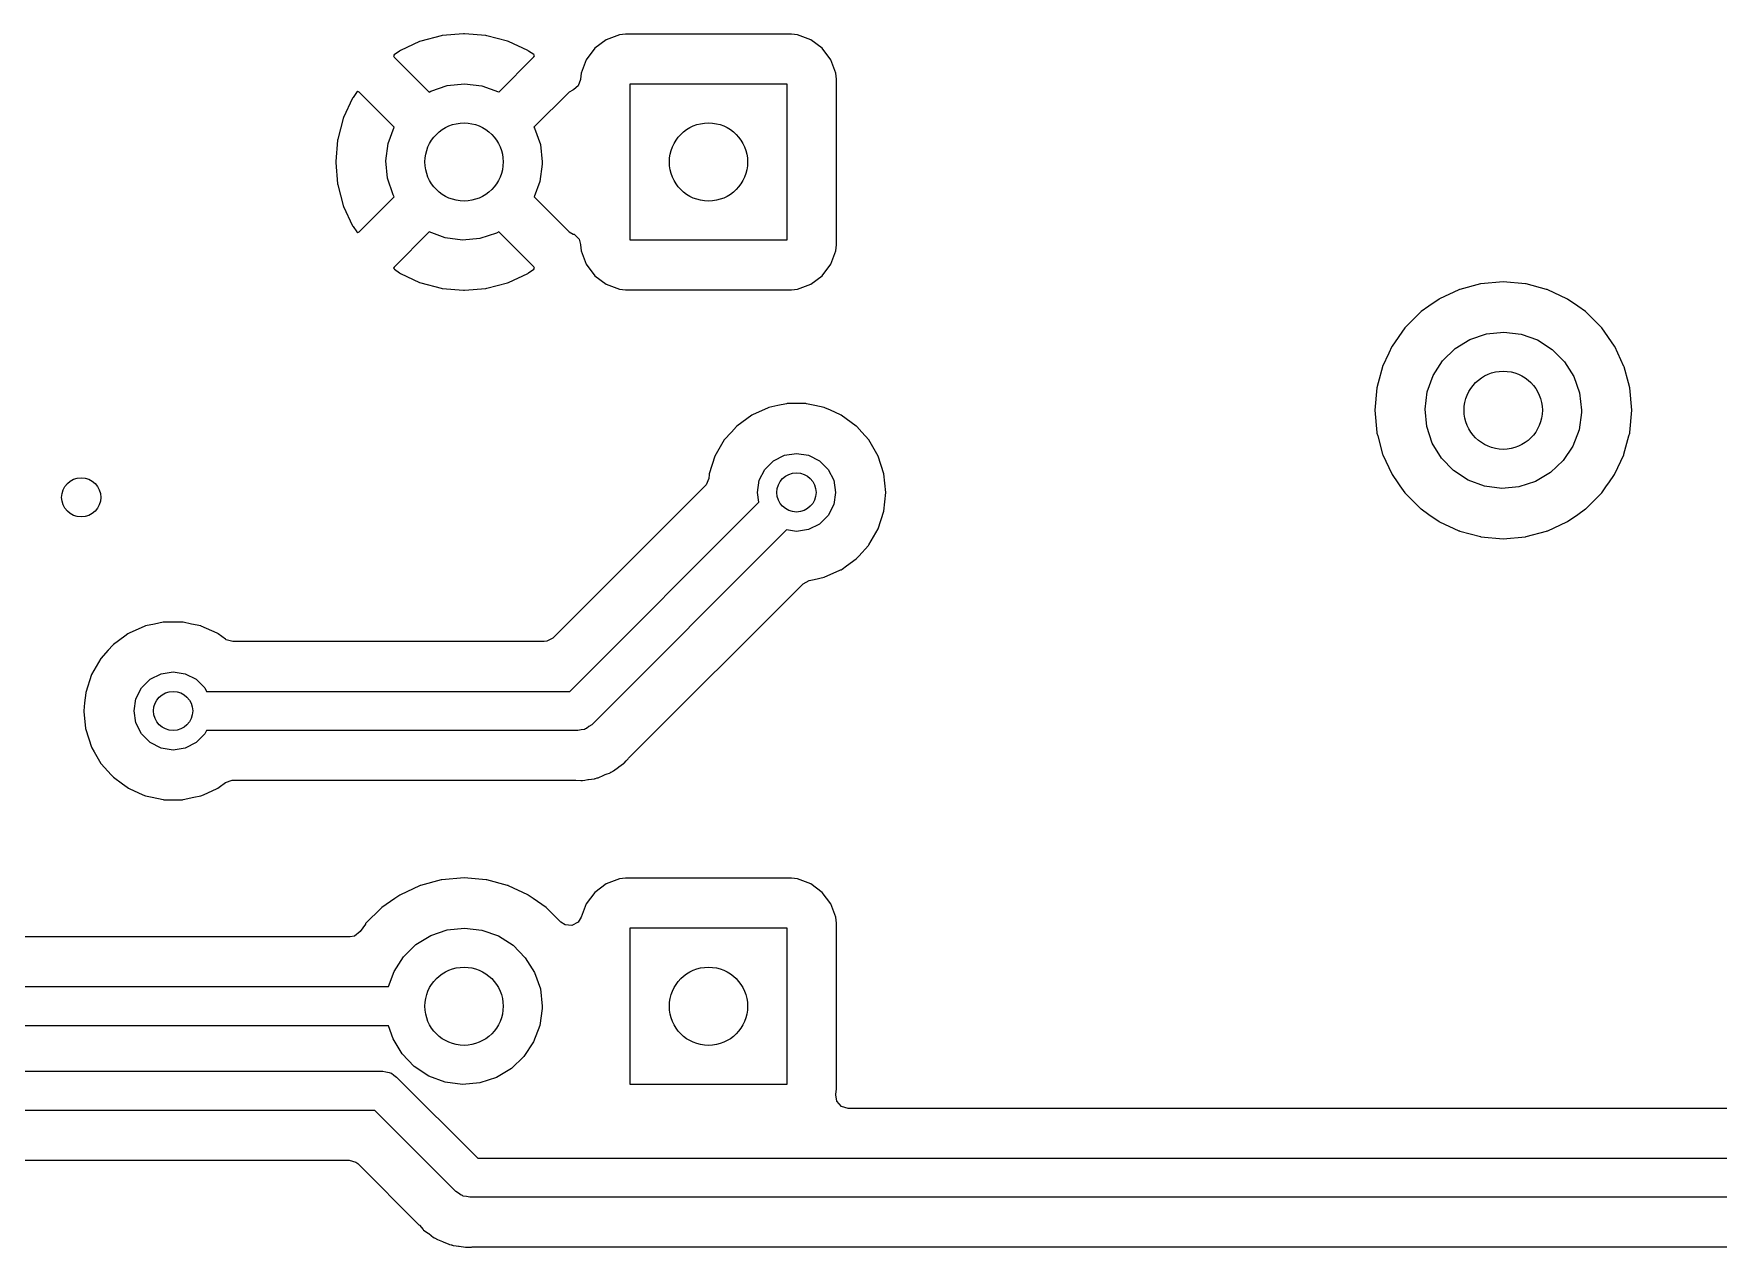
# Model space of a CAD drawing. Extents: x 61 to 228, y -146 to -45.
# Drawn here: x 178.08 to 195.3, y -109.3 to -96.88 of the extents above; entities that cross this region are included whole.
import ezdxf

# ---------------------------------------------------------------- set-up
doc = ezdxf.new("R2010")
doc.units = 0
doc.layers.add('BLACK', color=7, linetype='CONTINUOUS')

msp = doc.modelspace()

# ---------------------------------------------------------------- linework, layer by layer
at = {"layer": 'BLACK', "linetype": 'CONTINUOUS'}
for p, q in [((182.023, -96.963), (181.826, -97.0551)), ((182.034, -96.9593), (182.023, -96.963)), ((182.244, -96.9029), (182.034, -96.9593)), ((182.255, -96.901), (182.244, -96.9029)), ((182.472, -96.882), (182.255, -96.901)), ((182.483, -96.882), (182.472, -96.882)), ((182.7, -96.901), (182.483, -96.882)), ((182.711, -96.9029), (182.7, -96.901)), ((182.921, -96.9593), (182.711, -96.9029)), ((182.931, -96.963), (182.921, -96.9593)), ((183.129, -97.0551), (182.931, -96.963)), ((183.931, -96.9439), (183.814, -97.0312)), ((184.067, -96.8928), (183.931, -96.9439)), ((184.129, -96.886), (184.067, -96.8928)), ((185.826, -96.886), (184.129, -96.886)), ((185.888, -96.8928), (185.826, -96.886)), ((186.024, -96.9439), (185.888, -96.8928)), ((186.141, -97.0312), (186.024, -96.9439)), ((181.764, -97.097), (181.756, -97.1075)), ((181.756, -97.1075), (181.763, -97.1209)), ((181.763, -97.1209), (182.122, -97.4798)), ((181.816, -97.0606), (181.764, -97.097)), ((181.826, -97.0551), (181.816, -97.0606)), ((182.834, -97.479), (183.192, -97.1202)), ((183.138, -97.0606), (183.129, -97.0551)), ((183.19, -97.0964), (183.138, -97.0606)), ((183.199, -97.1084), (183.19, -97.0964)), ((183.192, -97.1202), (183.199, -97.1084)), ((183.727, -97.1478), (183.676, -97.2842)), ((183.814, -97.0312), (183.727, -97.1478)), ((186.228, -97.1478), (186.141, -97.0312)), ((186.279, -97.2842), (186.228, -97.1478)), ((183.676, -97.2842), (183.669, -97.3464)), ((186.286, -97.3464), (186.279, -97.2842)), ((181.379, -97.4823), (181.343, -97.5335)), ((181.391, -97.473), (181.379, -97.4823)), ((181.403, -97.4794), (181.391, -97.473)), ((181.761, -97.8378), (181.403, -97.4794)), ((182.122, -97.4798), (182.137, -97.4706)), ((182.137, -97.4706), (182.306, -97.4132)), ((182.306, -97.4132), (182.483, -97.3945)), ((182.483, -97.3945), (182.66, -97.4156)), ((182.66, -97.4156), (182.828, -97.4755)), ((182.828, -97.4755), (182.834, -97.479)), ((183.551, -97.4801), (183.192, -97.8386)), ((183.589, -97.4602), (183.551, -97.4801)), ((183.6, -97.4542), (183.589, -97.4599)), ((183.589, -97.4599), (183.589, -97.4601)), ((183.589, -97.4601), (183.589, -97.4602)), ((183.645, -97.4166), (183.599, -97.4523)), ((183.599, -97.4523), (183.6, -97.4542)), ((183.669, -97.3497), (183.645, -97.4166)), ((183.669, -97.3464), (183.669, -97.3497)), ((184.177, -98.9945), (184.177, -97.3945)), ((184.177, -97.3945), (185.777, -97.3945)), ((185.777, -97.3945), (185.777, -98.9945)), ((186.286, -99.0426), (186.286, -97.3464)), ((181.338, -97.543), (181.246, -97.7404)), ((181.343, -97.5335), (181.338, -97.543)), ((181.242, -97.7507), (181.186, -97.9612)), ((181.246, -97.7404), (181.242, -97.7507)), ((181.7, -98.0064), (181.761, -97.8388)), ((181.761, -97.8388), (181.761, -97.8378)), ((183.192, -97.8386), (183.199, -97.8488)), ((183.199, -97.8488), (183.258, -98.0173)), ((181.184, -97.972), (181.165, -98.189)), ((181.186, -97.9612), (181.184, -97.972)), ((181.677, -98.1833), (181.7, -98.0064)), ((183.258, -98.0173), (183.277, -98.1945)), ((181.165, -98.189), (181.165, -98.2)), ((181.165, -98.2), (181.184, -98.417)), ((181.695, -98.3608), (181.677, -98.1833)), ((183.277, -98.1945), (183.277, -98.2168)), ((181.751, -98.5301), (181.695, -98.3608)), ((183.277, -98.2168), (183.252, -98.3935)), ((181.184, -98.417), (181.186, -98.4278)), ((181.186, -98.4278), (181.242, -98.6383)), ((181.763, -98.5496), (181.751, -98.5301)), ((183.252, -98.3935), (183.193, -98.5505)), ((181.242, -98.6383), (181.246, -98.6486)), ((181.246, -98.6486), (181.338, -98.846)), ((181.404, -98.9089), (181.763, -98.5496)), ((183.193, -98.5505), (183.552, -98.9096)), ((181.338, -98.846), (181.343, -98.8555)), ((181.343, -98.8555), (181.38, -98.9075)), ((181.38, -98.9075), (181.39, -98.9159)), ((181.39, -98.9159), (181.404, -98.9089)), ((182.121, -98.9102), (181.762, -99.2688)), ((182.284, -98.9707), (182.121, -98.9102)), ((182.461, -98.9943), (182.284, -98.9707)), ((182.638, -98.9782), (182.461, -98.9943)), ((182.808, -98.923), (182.638, -98.9782)), ((182.832, -98.9085), (182.808, -98.923)), ((183.192, -99.2681), (182.832, -98.9085)), ((183.552, -98.9096), (183.593, -98.9324)), ((183.593, -98.9324), (183.603, -98.9345)), ((183.603, -98.9345), (183.654, -98.9848)), ((183.654, -98.9848), (183.669, -99.0383)), ((183.669, -99.0383), (183.669, -99.0392)), ((183.669, -99.0392), (183.669, -99.0426)), ((183.669, -99.0426), (183.676, -99.1048)), ((185.777, -98.9945), (184.177, -98.9945)), ((186.279, -99.1048), (186.286, -99.0426)), ((183.676, -99.1048), (183.727, -99.2412)), ((186.228, -99.2412), (186.279, -99.1048)), ((181.762, -99.2688), (181.756, -99.2806)), ((181.756, -99.2806), (181.765, -99.2926)), ((181.765, -99.2926), (181.816, -99.3284)), ((181.816, -99.3284), (181.826, -99.3339)), ((181.826, -99.3339), (182.023, -99.426)), ((182.931, -99.426), (183.129, -99.3339)), ((183.129, -99.3339), (183.138, -99.3284)), ((183.138, -99.3284), (183.19, -99.292)), ((183.19, -99.292), (183.199, -99.2815)), ((183.199, -99.2815), (183.192, -99.2681)), ((183.727, -99.2412), (183.814, -99.3578)), ((183.814, -99.3578), (183.931, -99.4451)), ((186.024, -99.4451), (186.141, -99.3578)), ((186.141, -99.3578), (186.228, -99.2412)), ((182.023, -99.426), (182.034, -99.4297)), ((182.034, -99.4297), (182.244, -99.4861)), ((182.244, -99.4861), (182.255, -99.488)), ((182.255, -99.488), (182.472, -99.507)), ((182.472, -99.507), (182.483, -99.507)), ((182.483, -99.507), (182.7, -99.488)), ((182.7, -99.488), (182.711, -99.4861)), ((182.711, -99.4861), (182.921, -99.4297)), ((182.921, -99.4297), (182.931, -99.426)), ((183.931, -99.4451), (184.067, -99.4962)), ((184.067, -99.4962), (184.129, -99.503)), ((184.129, -99.503), (185.826, -99.503)), ((185.826, -99.503), (185.888, -99.4962)), ((185.888, -99.4962), (186.024, -99.4451)), ((192.651, -99.5025), (192.454, -99.5947)), ((192.656, -99.5002), (192.651, -99.5025)), ((192.651, -99.5025), (192.651, -99.5025)), ((192.661, -99.4988), (192.656, -99.5002)), ((192.872, -99.4424), (192.661, -99.4988)), ((192.661, -99.4988), (192.661, -99.4988)), ((192.877, -99.441), (192.872, -99.4424)), ((192.872, -99.4424), (192.872, -99.4424)), ((193.105, -99.421), (192.877, -99.441)), ((193.333, -99.441), (193.105, -99.421)), ((193.339, -99.4424), (193.333, -99.441)), ((193.549, -99.4988), (193.339, -99.4424)), ((193.339, -99.4424), (193.339, -99.4424)), ((193.555, -99.5002), (193.549, -99.4988)), ((193.549, -99.4988), (193.549, -99.4988)), ((193.56, -99.5025), (193.555, -99.5002)), ((193.757, -99.5947), (193.56, -99.5025)), ((193.56, -99.5025), (193.56, -99.5025)), ((192.261, -99.7283), (192.099, -99.8902)), ((192.266, -99.7251), (192.261, -99.7283)), ((192.344, -99.6704), (192.266, -99.7251)), ((192.266, -99.7251), (192.266, -99.7251)), ((192.449, -99.597), (192.344, -99.6704)), ((192.454, -99.5947), (192.449, -99.597)), ((192.454, -99.5947), (192.454, -99.5947)), ((193.762, -99.597), (193.757, -99.5947)), ((193.757, -99.5947), (193.757, -99.5947)), ((193.867, -99.6704), (193.762, -99.597)), ((193.945, -99.7251), (193.867, -99.6704)), ((193.95, -99.7283), (193.945, -99.7251)), ((193.945, -99.7251), (193.945, -99.7251)), ((194.112, -99.8902), (193.95, -99.7283)), ((192.099, -99.8902), (191.968, -100.078)), ((194.243, -100.078), (194.112, -99.8902)), ((191.966, -100.083), (191.934, -100.151)), ((191.968, -100.078), (191.966, -100.083)), ((191.966, -100.083), (191.966, -100.083)), ((192.613, -100.104), (192.765, -100.011)), ((192.765, -100.011), (192.934, -99.9532)), ((192.934, -99.9532), (193.111, -99.9345)), ((193.111, -99.9345), (193.288, -99.9556)), ((193.288, -99.9556), (193.456, -100.015)), ((193.456, -100.015), (193.607, -100.111)), ((194.245, -100.083), (194.243, -100.078)), ((194.277, -100.151), (194.245, -100.083)), ((194.245, -100.083), (194.245, -100.083)), ((191.934, -100.151), (191.871, -100.285)), ((192.389, -100.379), (192.485, -100.229)), ((192.485, -100.229), (192.613, -100.104)), ((193.607, -100.111), (193.732, -100.238)), ((193.732, -100.238), (193.827, -100.389)), ((194.34, -100.285), (194.277, -100.151)), ((191.87, -100.291), (191.826, -100.454)), ((191.871, -100.285), (191.87, -100.291)), ((191.87, -100.291), (191.87, -100.291)), ((192.328, -100.546), (192.389, -100.379)), ((193.827, -100.389), (193.886, -100.557)), ((194.341, -100.291), (194.34, -100.285)), ((194.385, -100.454), (194.341, -100.291)), ((194.341, -100.291), (194.341, -100.291)), ((191.812, -100.506), (191.792, -100.734)), ((191.826, -100.454), (191.812, -100.506)), ((192.305, -100.723), (192.328, -100.546)), ((193.886, -100.557), (193.905, -100.734)), ((194.399, -100.506), (194.385, -100.454)), ((194.419, -100.734), (194.399, -100.506)), ((185.42, -100.783), (185.266, -100.896)), ((185.426, -100.781), (185.42, -100.783)), ((185.589, -100.708), (185.426, -100.781)), ((185.426, -100.781), (185.426, -100.781)), ((185.595, -100.706), (185.589, -100.708)), ((185.589, -100.708), (185.589, -100.708)), ((185.688, -100.686), (185.595, -100.706)), ((185.775, -100.667), (185.688, -100.686)), ((185.782, -100.666), (185.775, -100.667)), ((185.775, -100.667), (185.775, -100.667)), ((185.973, -100.666), (185.782, -100.666)), ((185.979, -100.667), (185.973, -100.666)), ((186.066, -100.686), (185.979, -100.667)), ((185.979, -100.667), (185.979, -100.667)), ((186.159, -100.706), (186.066, -100.686)), ((186.166, -100.708), (186.159, -100.706)), ((186.224, -100.734), (186.166, -100.708)), ((186.166, -100.708), (186.166, -100.708)), ((186.328, -100.781), (186.224, -100.734)), ((186.334, -100.783), (186.328, -100.781)), ((186.328, -100.781), (186.328, -100.781)), ((186.488, -100.896), (186.334, -100.783)), ((191.792, -100.734), (191.812, -100.963)), ((192.323, -100.901), (192.305, -100.723)), ((193.905, -100.757), (193.88, -100.933)), ((193.905, -100.734), (193.905, -100.757)), ((194.399, -100.963), (194.419, -100.734)), ((185.211, -100.957), (185.138, -101.038)), ((185.262, -100.901), (185.211, -100.957)), ((185.266, -100.896), (185.262, -100.901)), ((185.262, -100.901), (185.262, -100.901)), ((186.493, -100.901), (186.488, -100.896)), ((186.544, -100.957), (186.493, -100.901)), ((186.493, -100.901), (186.493, -100.901)), ((186.616, -101.038), (186.544, -100.957)), ((192.379, -101.07), (192.323, -100.901)), ((193.88, -100.933), (193.817, -101.1)), ((185.138, -101.038), (185.043, -101.203)), ((186.712, -101.203), (186.616, -101.038)), ((191.812, -100.963), (191.813, -100.968)), ((191.813, -100.968), (191.813, -100.968)), ((191.813, -100.968), (191.821, -100.996)), ((191.821, -100.996), (191.871, -101.184)), ((192.472, -101.223), (192.379, -101.07)), ((193.817, -101.1), (193.718, -101.249)), ((194.34, -101.184), (194.39, -100.996)), ((194.39, -100.996), (194.398, -100.968)), ((194.398, -100.968), (194.399, -100.963)), ((194.398, -100.968), (194.398, -100.968)), ((185.043, -101.203), (184.984, -101.385)), ((185.554, -101.339), (185.642, -101.251)), ((185.642, -101.251), (185.754, -101.194)), ((185.754, -101.194), (185.877, -101.175)), ((185.877, -101.175), (186.001, -101.194)), ((186.001, -101.194), (186.112, -101.251)), ((186.112, -101.251), (186.201, -101.339)), ((186.771, -101.385), (186.712, -101.203)), ((191.871, -101.184), (191.873, -101.189)), ((191.873, -101.189), (191.873, -101.189)), ((191.873, -101.189), (191.966, -101.386)), ((192.595, -101.351), (192.472, -101.223)), ((193.718, -101.249), (193.589, -101.372)), ((194.245, -101.386), (194.337, -101.189)), ((194.337, -101.189), (194.34, -101.184)), ((194.337, -101.189), (194.337, -101.189)), ((184.979, -101.431), (184.952, -101.497)), ((184.983, -101.391), (184.979, -101.431)), ((184.984, -101.385), (184.983, -101.391)), ((184.983, -101.391), (184.983, -101.391)), ((185.477, -101.575), (185.497, -101.451)), ((185.497, -101.451), (185.554, -101.339)), ((186.201, -101.339), (186.258, -101.451)), ((186.258, -101.451), (186.277, -101.575)), ((186.791, -101.575), (186.771, -101.385)), ((191.966, -101.386), (191.966, -101.386)), ((191.966, -101.386), (191.968, -101.391)), ((191.968, -101.391), (192.027, -101.476)), ((192.745, -101.449), (192.595, -101.351)), ((192.912, -101.511), (192.745, -101.449)), ((193.436, -101.463), (193.266, -101.518)), ((193.589, -101.372), (193.436, -101.463)), ((194.184, -101.476), (194.243, -101.391)), ((194.243, -101.391), (194.245, -101.386)), ((194.245, -101.386), (194.245, -101.386)), ((184.943, -101.507), (183.385, -103.064)), ((184.952, -101.497), (184.943, -101.507)), ((185.493, -101.676), (185.477, -101.575)), ((186.277, -101.575), (186.258, -101.698)), ((186.771, -101.765), (186.791, -101.575)), ((192.027, -101.476), (192.049, -101.507)), ((192.049, -101.507), (192.099, -101.579)), ((192.099, -101.579), (192.261, -101.741)), ((193.089, -101.534), (192.912, -101.511)), ((193.266, -101.518), (193.089, -101.534)), ((193.95, -101.741), (194.112, -101.579)), ((194.112, -101.579), (194.162, -101.507)), ((194.162, -101.507), (194.184, -101.476)), ((183.559, -103.61), (185.493, -101.676)), ((186.201, -101.81), (186.112, -101.898)), ((186.258, -101.698), (186.201, -101.81)), ((186.712, -101.946), (186.771, -101.765)), ((192.261, -101.741), (192.266, -101.744)), ((192.266, -101.744), (192.266, -101.744)), ((192.266, -101.744), (192.344, -101.799)), ((192.344, -101.799), (192.449, -101.872)), ((193.762, -101.872), (193.867, -101.799)), ((193.867, -101.799), (193.945, -101.744)), ((193.945, -101.744), (193.95, -101.741)), ((193.945, -101.744), (193.945, -101.744)), ((185.776, -101.959), (183.783, -103.951)), ((185.877, -101.975), (185.776, -101.959)), ((186.001, -101.955), (185.877, -101.975)), ((186.112, -101.898), (186.001, -101.955)), ((186.616, -102.112), (186.712, -101.946)), ((192.449, -101.872), (192.454, -101.874)), ((192.454, -101.874), (192.454, -101.874)), ((192.454, -101.874), (192.651, -101.966)), ((192.651, -101.966), (192.656, -101.969)), ((192.656, -101.969), (192.661, -101.97)), ((192.661, -101.97), (192.661, -101.97)), ((192.661, -101.97), (192.872, -102.027)), ((193.339, -102.027), (193.549, -101.97)), ((193.549, -101.97), (193.555, -101.969)), ((193.549, -101.97), (193.549, -101.97)), ((193.555, -101.969), (193.56, -101.966)), ((193.56, -101.966), (193.757, -101.874)), ((193.757, -101.874), (193.762, -101.872)), ((193.757, -101.874), (193.757, -101.874)), ((186.513, -102.226), (186.612, -102.116)), ((186.612, -102.116), (186.616, -102.112)), ((186.612, -102.116), (186.612, -102.116)), ((192.872, -102.027), (192.872, -102.027)), ((192.872, -102.027), (192.877, -102.028)), ((192.877, -102.028), (193.105, -102.048)), ((193.105, -102.048), (193.333, -102.028)), ((193.333, -102.028), (193.339, -102.027)), ((193.339, -102.027), (193.339, -102.027)), ((186.343, -102.359), (186.389, -102.325)), ((186.389, -102.325), (186.488, -102.253)), ((186.488, -102.253), (186.513, -102.226)), ((185.944, -102.51), (186.007, -102.476)), ((186.007, -102.476), (186.059, -102.465)), ((186.059, -102.465), (186.159, -102.443)), ((186.159, -102.443), (186.322, -102.371)), ((186.322, -102.371), (186.328, -102.368)), ((186.328, -102.368), (186.334, -102.366)), ((186.328, -102.368), (186.328, -102.368)), ((186.334, -102.366), (186.343, -102.359)), ((184.16, -104.293), (185.944, -102.51)), ((179.04, -103.023), (179.009, -103.045)), ((179.045, -103.019), (179.04, -103.023)), ((179.04, -103.023), (179.04, -103.023)), ((179.051, -103.016), (179.045, -103.019)), ((179.213, -102.944), (179.051, -103.016)), ((179.051, -103.016), (179.051, -103.016)), ((179.22, -102.941), (179.213, -102.944)), ((179.213, -102.944), (179.213, -102.944)), ((179.313, -102.921), (179.22, -102.941)), ((179.4, -102.903), (179.313, -102.921)), ((179.406, -102.901), (179.4, -102.903)), ((179.4, -102.903), (179.4, -102.903)), ((179.597, -102.901), (179.406, -102.901)), ((179.604, -102.903), (179.597, -102.901)), ((179.691, -102.921), (179.604, -102.903)), ((179.604, -102.903), (179.604, -102.903)), ((179.784, -102.941), (179.691, -102.921)), ((179.79, -102.944), (179.784, -102.941)), ((179.953, -103.016), (179.79, -102.944)), ((179.79, -102.944), (179.79, -102.944)), ((179.959, -103.019), (179.953, -103.016)), ((179.953, -103.016), (179.953, -103.016)), ((179.964, -103.023), (179.959, -103.019)), ((180.039, -103.077), (179.964, -103.023)), ((179.964, -103.023), (179.964, -103.023)), ((178.837, -103.19), (178.763, -103.273)), ((178.886, -103.136), (178.837, -103.19)), ((178.891, -103.131), (178.886, -103.136)), ((178.886, -103.136), (178.886, -103.136)), ((179.009, -103.045), (178.891, -103.131)), ((180.045, -103.081), (180.039, -103.077)), ((180.113, -103.101), (180.045, -103.081)), ((183.296, -103.101), (180.113, -103.101)), ((183.323, -103.098), (183.296, -103.101)), ((183.385, -103.064), (183.323, -103.098)), ((178.763, -103.273), (178.667, -103.438)), ((178.667, -103.438), (178.608, -103.62)), ((179.178, -103.575), (179.267, -103.486)), ((179.267, -103.486), (179.378, -103.429)), ((179.378, -103.429), (179.502, -103.41)), ((179.502, -103.41), (179.625, -103.429)), ((179.625, -103.429), (179.737, -103.486)), ((179.737, -103.486), (179.825, -103.575)), ((178.608, -103.626), (178.597, -103.727)), ((178.608, -103.62), (178.608, -103.626)), ((178.608, -103.626), (178.608, -103.626)), ((179.102, -103.81), (179.121, -103.686)), ((179.121, -103.686), (179.178, -103.575)), ((179.825, -103.575), (179.843, -103.61)), ((179.843, -103.61), (183.559, -103.61)), ((178.597, -103.727), (178.588, -103.81)), ((178.588, -103.81), (178.589, -103.816)), ((178.589, -103.816), (178.607, -103.989)), ((179.121, -103.933), (179.102, -103.81)), ((178.607, -103.989), (178.608, -104)), ((178.608, -104), (178.667, -104.181)), ((179.178, -104.045), (179.121, -103.933)), ((179.267, -104.133), (179.178, -104.045)), ((179.825, -104.045), (179.737, -104.133)), ((179.843, -104.01), (179.825, -104.045)), ((183.642, -104.01), (179.843, -104.01)), ((183.675, -104.002), (183.642, -104.01)), ((183.708, -103.999), (183.675, -104.002)), ((183.718, -103.993), (183.708, -103.999)), ((183.729, -103.99), (183.718, -103.993)), ((183.755, -103.969), (183.729, -103.99)), ((183.783, -103.951), (183.755, -103.969)), ((178.667, -104.181), (178.671, -104.187)), ((178.671, -104.187), (178.671, -104.187)), ((178.671, -104.187), (178.694, -104.227)), ((178.694, -104.227), (178.763, -104.347)), ((179.378, -104.19), (179.267, -104.133)), ((179.502, -104.21), (179.378, -104.19)), ((179.625, -104.19), (179.502, -104.21)), ((179.737, -104.133), (179.625, -104.19)), ((178.763, -104.347), (178.767, -104.352)), ((178.767, -104.352), (178.767, -104.352)), ((178.767, -104.352), (178.87, -104.465)), ((184.005, -104.424), (184.056, -104.385)), ((184.056, -104.385), (184.061, -104.381)), ((184.061, -104.381), (184.108, -104.349)), ((184.108, -104.349), (184.114, -104.345)), ((184.108, -104.349), (184.108, -104.349)), ((184.114, -104.345), (184.135, -104.322)), ((184.135, -104.322), (184.155, -104.299)), ((184.155, -104.299), (184.16, -104.293)), ((178.87, -104.465), (178.891, -104.489)), ((178.891, -104.489), (178.984, -104.556)), ((178.984, -104.556), (179.031, -104.59)), ((179.973, -104.59), (180.039, -104.542)), ((180.039, -104.542), (180.106, -104.519)), ((180.106, -104.519), (180.113, -104.518)), ((180.113, -104.518), (183.613, -104.518)), ((183.613, -104.518), (183.622, -104.519)), ((183.622, -104.519), (183.672, -104.522)), ((183.672, -104.522), (183.672, -104.522)), ((183.672, -104.522), (183.679, -104.523)), ((183.679, -104.523), (183.687, -104.521)), ((183.687, -104.521), (183.713, -104.517)), ((183.687, -104.521), (183.687, -104.521)), ((183.713, -104.517), (183.742, -104.512)), ((183.742, -104.512), (183.749, -104.511)), ((183.749, -104.511), (183.812, -104.503)), ((183.812, -104.503), (183.819, -104.5)), ((183.819, -104.5), (183.822, -104.5)), ((183.822, -104.5), (183.838, -104.495)), ((183.838, -104.495), (183.841, -104.494)), ((183.841, -104.494), (183.848, -104.493)), ((183.848, -104.493), (183.907, -104.467)), ((183.907, -104.467), (183.913, -104.465)), ((183.913, -104.465), (183.922, -104.461)), ((183.922, -104.461), (183.941, -104.454)), ((183.941, -104.454), (183.966, -104.445)), ((183.966, -104.445), (183.973, -104.442)), ((183.966, -104.445), (183.966, -104.445)), ((183.973, -104.442), (183.979, -104.438)), ((183.979, -104.438), (183.981, -104.437)), ((183.981, -104.437), (183.996, -104.429)), ((183.996, -104.429), (183.998, -104.427)), ((183.998, -104.427), (184.005, -104.424)), ((179.031, -104.59), (179.045, -104.601)), ((179.045, -104.601), (179.051, -104.604)), ((179.051, -104.604), (179.051, -104.604)), ((179.051, -104.604), (179.193, -104.667)), ((179.193, -104.667), (179.22, -104.679)), ((179.22, -104.679), (179.289, -104.693)), ((179.289, -104.693), (179.4, -104.717)), ((179.4, -104.717), (179.4, -104.717)), ((179.4, -104.717), (179.406, -104.718)), ((179.406, -104.718), (179.597, -104.718)), ((179.597, -104.718), (179.604, -104.717)), ((179.604, -104.717), (179.715, -104.693)), ((179.604, -104.717), (179.604, -104.717)), ((179.715, -104.693), (179.784, -104.679)), ((179.784, -104.679), (179.811, -104.667)), ((179.811, -104.667), (179.953, -104.604)), ((179.953, -104.604), (179.959, -104.601)), ((179.953, -104.604), (179.953, -104.604)), ((179.959, -104.601), (179.973, -104.59)), ((182.023, -105.599), (181.826, -105.691)), ((182.028, -105.596), (182.023, -105.599)), ((182.023, -105.599), (182.023, -105.599)), ((182.033, -105.595), (182.028, -105.596)), ((182.244, -105.538), (182.033, -105.595)), ((182.033, -105.595), (182.033, -105.595)), ((182.249, -105.537), (182.244, -105.538)), ((182.244, -105.538), (182.244, -105.538)), ((182.477, -105.517), (182.249, -105.537)), ((182.705, -105.537), (182.477, -105.517)), ((182.711, -105.538), (182.705, -105.537)), ((182.921, -105.595), (182.711, -105.538)), ((182.711, -105.538), (182.711, -105.538)), ((182.927, -105.596), (182.921, -105.595)), ((182.921, -105.595), (182.921, -105.595)), ((182.932, -105.599), (182.927, -105.596)), ((183.129, -105.691), (182.932, -105.599)), ((182.932, -105.599), (182.932, -105.599)), ((183.931, -105.58), (183.814, -105.667)), ((184.067, -105.529), (183.931, -105.58)), ((184.129, -105.522), (184.067, -105.529)), ((185.826, -105.522), (184.129, -105.522)), ((185.888, -105.529), (185.826, -105.522)), ((186.024, -105.58), (185.888, -105.529)), ((186.141, -105.667), (186.024, -105.58)), ((181.77, -105.728), (181.638, -105.821)), ((181.821, -105.693), (181.77, -105.728)), ((181.826, -105.691), (181.821, -105.693)), ((181.826, -105.691), (181.826, -105.691)), ((183.134, -105.693), (183.129, -105.691)), ((183.129, -105.691), (183.129, -105.691)), ((183.185, -105.728), (183.134, -105.693)), ((183.317, -105.821), (183.185, -105.728)), ((183.814, -105.667), (183.727, -105.784)), ((186.228, -105.784), (186.141, -105.667)), ((181.633, -105.824), (181.471, -105.986)), ((181.638, -105.821), (181.633, -105.824)), ((181.638, -105.821), (181.638, -105.821)), ((183.322, -105.824), (183.317, -105.821)), ((183.317, -105.821), (183.317, -105.821)), ((183.467, -105.97), (183.322, -105.824)), ((183.674, -105.919), (183.644, -105.972)), ((183.676, -105.92), (183.674, -105.919)), ((183.727, -105.784), (183.676, -105.92)), ((186.279, -105.92), (186.228, -105.784)), ((186.286, -105.982), (186.279, -105.92)), ((181.311, -106.122), (157.316, -106.122)), ((181.358, -106.113), (181.311, -106.122)), ((181.414, -106.068), (181.358, -106.113)), ((181.468, -105.991), (181.414, -106.068)), ((181.471, -105.986), (181.468, -105.991)), ((181.468, -105.991), (181.468, -105.991)), ((181.985, -106.2), (182.137, -106.107)), ((182.137, -106.107), (182.306, -106.049)), ((182.306, -106.049), (182.483, -106.031)), ((182.483, -106.031), (182.66, -106.052)), ((182.66, -106.052), (182.828, -106.111)), ((182.828, -106.111), (182.979, -106.207)), ((183.51, -105.998), (183.467, -105.97)), ((183.581, -106.005), (183.51, -105.998)), ((183.644, -105.972), (183.581, -106.005)), ((184.177, -107.63), (184.177, -106.03)), ((184.177, -106.03), (185.777, -106.03)), ((185.777, -106.03), (185.777, -107.63)), ((186.286, -107.679), (186.286, -105.982)), ((181.857, -106.325), (181.985, -106.2)), ((182.979, -106.207), (183.104, -106.334)), ((181.761, -106.475), (181.857, -106.325)), ((183.104, -106.334), (183.199, -106.485)), ((157.053, -106.63), (181.704, -106.63)), ((181.704, -106.63), (181.761, -106.475)), ((183.199, -106.485), (183.258, -106.653)), ((183.258, -106.653), (183.277, -106.831)), ((183.277, -106.853), (183.252, -107.029)), ((183.277, -106.831), (183.277, -106.853)), ((181.706, -107.03), (156.97, -107.03)), ((181.751, -107.166), (181.706, -107.03)), ((183.252, -107.029), (183.189, -107.196)), ((181.844, -107.319), (181.751, -107.166)), ((181.967, -107.447), (181.844, -107.319)), ((183.189, -107.196), (183.09, -107.345)), ((157.276, -107.496), (181.647, -107.496)), ((181.647, -107.496), (181.679, -107.503)), ((181.679, -107.503), (181.713, -107.507)), ((182.117, -107.545), (181.967, -107.447)), ((182.961, -107.468), (182.808, -107.559)), ((183.09, -107.345), (182.961, -107.468)), ((181.713, -107.507), (181.722, -107.513)), ((181.722, -107.513), (181.734, -107.516)), ((181.734, -107.516), (181.76, -107.537)), ((181.76, -107.537), (181.788, -107.555)), ((181.788, -107.555), (182.618, -108.385)), ((182.284, -107.607), (182.117, -107.545)), ((182.461, -107.63), (182.284, -107.607)), ((182.638, -107.614), (182.461, -107.63)), ((182.808, -107.559), (182.638, -107.614)), ((185.777, -107.63), (184.177, -107.63)), ((186.28, -107.731), (186.286, -107.679)), ((186.28, -107.737), (186.28, -107.731)), ((186.29, -107.803), (186.28, -107.737)), ((186.337, -107.856), (186.29, -107.803)), ((181.564, -107.896), (157.276, -107.896)), ((182.394, -108.726), (181.564, -107.896)), ((186.405, -107.876), (186.337, -107.856)), ((202.97, -107.876), (186.405, -107.876)), ((157.546, -108.404), (181.301, -108.404)), ((181.301, -108.404), (181.369, -108.425)), ((181.369, -108.425), (181.39, -108.441)), ((181.39, -108.441), (182.014, -109.066)), ((182.618, -108.385), (203.24, -108.385)), ((182.422, -108.744), (182.394, -108.726)), ((182.448, -108.765), (182.422, -108.744)), ((182.46, -108.768), (182.448, -108.765)), ((182.469, -108.774), (182.46, -108.768)), ((182.503, -108.778), (182.469, -108.774)), ((182.535, -108.785), (182.503, -108.778)), ((203.24, -108.785), (182.535, -108.785)), ((182.014, -109.066), (182.02, -109.072)), ((182.02, -109.072), (182.058, -109.115)), ((182.058, -109.115), (182.064, -109.12)), ((182.064, -109.12), (182.11, -109.152)), ((182.11, -109.152), (182.116, -109.156)), ((182.116, -109.156), (182.166, -109.195)), ((182.166, -109.195), (182.173, -109.199)), ((182.173, -109.199), (182.175, -109.2)), ((182.175, -109.2), (182.19, -109.208)), ((182.19, -109.208), (182.192, -109.21)), ((182.192, -109.21), (182.198, -109.214)), ((182.198, -109.214), (182.205, -109.217)), ((182.205, -109.217), (182.205, -109.217)), ((182.205, -109.217), (182.258, -109.237)), ((182.258, -109.237), (182.264, -109.24)), ((182.264, -109.24), (182.322, -109.266)), ((182.322, -109.266), (182.33, -109.267)), ((182.33, -109.267), (182.332, -109.268)), ((182.332, -109.268), (182.348, -109.273)), ((182.348, -109.273), (182.351, -109.274)), ((182.351, -109.274), (182.358, -109.276)), ((182.358, -109.276), (182.366, -109.277)), ((182.366, -109.277), (182.366, -109.277)), ((182.366, -109.277), (182.398, -109.282)), ((182.398, -109.282), (182.421, -109.285)), ((182.421, -109.285), (182.428, -109.286)), ((182.428, -109.286), (182.491, -109.297)), ((182.491, -109.297), (182.498, -109.297)), ((182.498, -109.297), (182.553, -109.294)), ((182.498, -109.297), (182.498, -109.297)), ((182.553, -109.294), (182.56, -109.293)), ((182.56, -109.293), (202.877, -109.293))]:
    msp.add_line(p, q, dxfattribs=at)
at = {"layer": 'BLACK'}
for centre, radius in [((182.477, -98.1945), 0.4), ((184.977, -98.1945), 0.4), ((193.105, -100.734), 0.4), ((178.562, -101.625), 0.2), ((185.877, -101.575), 0.2), ((179.502, -103.81), 0.2), ((182.477, -106.831), 0.4), ((184.977, -106.831), 0.4)]:
    msp.add_circle(centre, radius, dxfattribs=at)

doc.saveas('drawing.dxf')
